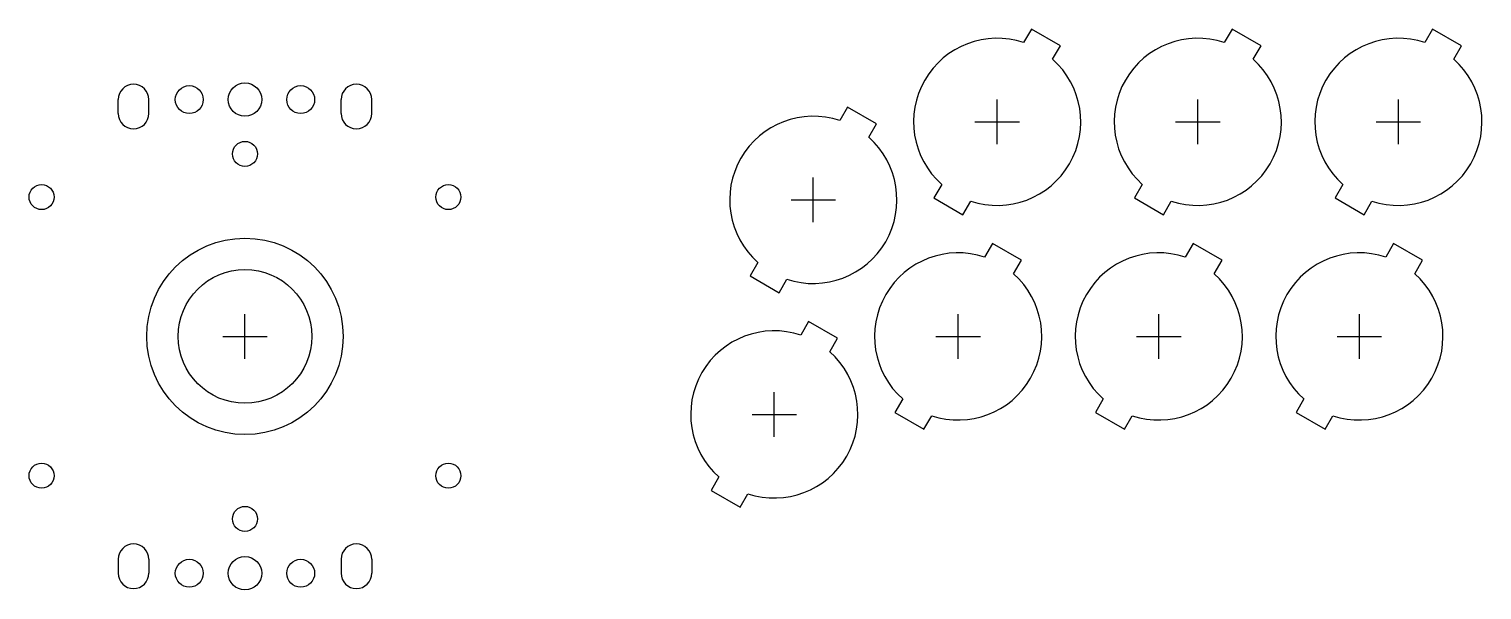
# Model space of a CAD drawing. Header units: millimetres. Extents: x -39 to 222, y -46 to 55.
import ezdxf

# ---------------------------------------------------------------- set-up
doc = ezdxf.new("R2010")
doc.units = ezdxf.units.MM
for name, color, linetype in [('BUTTONS', 1, 'Continuous'), ('GL_PLATE_HOLES', 2, 'Continuous'), ('JOYSTICK_BORE_24', 5, 'Continuous'), ('JOYSTICK_BORE_35.25', 3, 'Continuous'), ('REFERENCE', 8, 'Continuous')]:
    doc.layers.add(name, color=color, linetype=linetype)

msp = doc.modelspace()

# ---------------------------------------------------------------- linework, layer by layer
at = {"layer": 'BUTTONS'}
for points in [[(139.75, 52.73, 0.816497), (125.05, 27.27), (123.65, 24.84), (128.85, 21.84), (130.25, 24.27, 0.816497), (144.95, 49.73), (146.35, 52.16), (141.15, 55.16)], [(175.75, 52.73, 0.816497), (161.05, 27.27), (159.65, 24.84), (164.85, 21.84), (166.25, 24.27, 0.816497), (180.95, 49.73), (182.35, 52.16), (177.15, 55.16)], [(211.75, 52.73, 0.816497), (197.05, 27.27), (195.65, 24.84), (200.85, 21.84), (202.25, 24.27, 0.816497), (216.95, 49.73), (218.35, 52.16), (213.15, 55.16)], [(106.75, 38.73, 0.816497), (92.05, 13.27), (90.65, 10.84), (95.85, 7.84), (97.25, 10.27, 0.816497), (111.95, 35.73), (113.35, 38.16), (108.15, 41.16)], [(132.75, 14.23, 0.816497), (118.05, -11.23), (116.65, -13.66), (121.85, -16.66), (123.25, -14.23, 0.816497), (137.95, 11.23), (139.35, 13.66), (134.15, 16.66)], [(168.75, 14.23, 0.816497), (154.05, -11.23), (152.65, -13.66), (157.85, -16.66), (159.25, -14.23, 0.816497), (173.95, 11.23), (175.35, 13.66), (170.15, 16.66)], [(204.75, 14.23, 0.816497), (190.05, -11.23), (188.65, -13.66), (193.85, -16.66), (195.25, -14.23, 0.816497), (209.95, 11.23), (211.35, 13.66), (206.15, 16.66)], [(99.75, 0.23, 0.816497), (85.05, -25.23), (83.65, -27.66), (88.85, -30.66), (90.25, -28.23, 0.816497), (104.95, -2.77), (106.35, -0.34), (101.15, 2.66)]]:
    msp.add_lwpolyline(points, format="xyb", close=True, dxfattribs=at)
at = {"layer": 'GL_PLATE_HOLES'}
for p, q in [((-22.75, 40), (-22.75, 42.5)), ((-17.25, 40), (-17.25, 42.5)), ((17.25, 40), (17.25, 42.5)), ((22.75, 40), (22.75, 42.5)), ((-22.75, -40), (-22.75, -42.5)), ((-17.25, -40), (-17.25, -42.5)), ((17.25, -40), (17.25, -42.5)), ((22.75, -40), (22.75, -42.5))]:
    msp.add_line(p, q, dxfattribs=at)
for centre, radius in [((-10, 42.5), 2.5), ((0, 42.5), 3), ((10, 42.5), 2.5), ((0, 32.75), 2.25), ((-36.5, 25), 2.25), ((36.5, 25), 2.25), ((-36.5, -25), 2.25), ((36.5, -25), 2.25), ((0, -32.75), 2.25), ((-10, -42.5), 2.5), ((0, -42.5), 3), ((10, -42.5), 2.5)]:
    msp.add_circle(centre, radius, dxfattribs=at)
for centre, start, end in [((-20, 42.5), 0, 180), ((20, 42.5), 0, 180), ((-20, 40), 180, 360), ((20, 40), 180, 360), ((-20, -40), 0, 180), ((20, -40), 0, 180), ((-20, -42.5), -180, 0), ((20, -42.5), -180, 0)]:
    msp.add_arc(centre, 2.75, start, end, dxfattribs=at)
at = {"layer": 'JOYSTICK_BORE_24'}
msp.add_circle((0, 0), 12, dxfattribs=at)
at = {"layer": 'JOYSTICK_BORE_35.25'}
msp.add_circle((0, 0), 17.62, dxfattribs=at)
at = {"layer": 'REFERENCE'}
for p, q in [((135, 34.5), (135, 42.5)), ((171, 34.5), (171, 42.5)), ((207, 34.5), (207, 42.5)), ((131, 38.5), (139, 38.5)), ((167, 38.5), (175, 38.5)), ((203, 38.5), (211, 38.5)), ((102, 20.5), (102, 28.5)), ((98, 24.5), (106, 24.5)), ((0, -4), (0, 4)), ((128, -4), (128, 4)), ((164, -4), (164, 4)), ((200, -4), (200, 4)), ((-4, 0), (4, 0)), ((124, 0), (132, 0)), ((160, 0), (168, 0)), ((196, 0), (204, 0)), ((95, -18), (95, -10)), ((91, -14), (99, -14))]:
    msp.add_line(p, q, dxfattribs=at)

doc.saveas('drawing.dxf')
